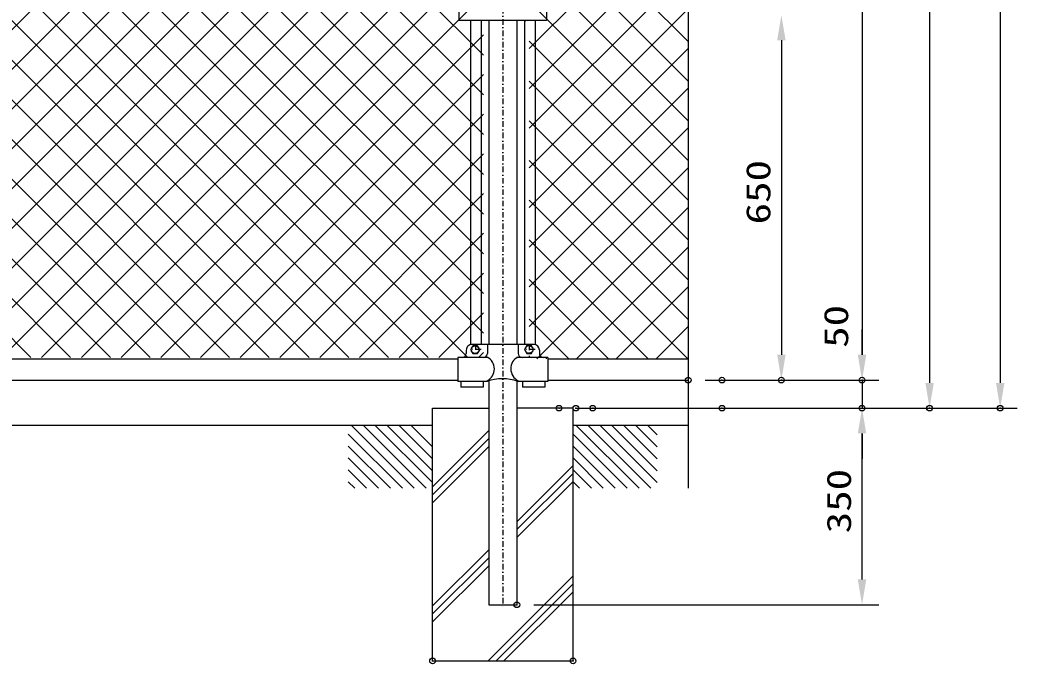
# Model space of a CAD drawing. Units: millimetres, scale not verified. Extents: x -4425 to 4425, y -3150 to 3150.
# Drawn here: x -2331 to -557, y -1048 to 95 of the extents above; entities that cross this region are included whole.
import ezdxf
from ezdxf.enums import TextEntityAlignment as Align

# ---------------------------------------------------------------- set-up
doc = ezdxf.new("R2010")
doc.units = ezdxf.units.MM
doc.header["$LTSCALE"] = 20
doc.header["$PDMODE"] = 32
doc.header["$PDSIZE"] = 10
doc.linetypes.add('USER1', pattern=[1.01, 0.5, -0.25, 0.01, -0.25])
for name, color, linetype, lineweight in [('0-1_2', 7, 'Continuous', 25), ('0-2_1', 7, 'Continuous', 25), ('0-3_0', 7, 'Continuous', 25), ('0-4_13', 7, 'Continuous', 25), ('0-5_11', 7, 'Continuous', 25), ('0-7_10', 4, 'USER1', 25), ('0-8_CENTLN-LMEC0', 2, 'Continuous', 25)]:
    doc.layers.add(name, color=color, linetype=linetype, lineweight=lineweight)
doc.layers.add('0-9_DEFPOINTS', color=7, linetype='Continuous')
doc.styles.add('ＭＳ ゴシック', font='')
doc.styles.get('ＭＳ ゴシック').set_extended_font_data('MS Gothic')

# ---------------------------------------------------------------- blocks, each defined once
blk = doc.blocks.new('C18')
at = {"layer": '0-2_1', "color": 4}
blk.add_line((60682.2, 75486.3), (60730.1, 75530.2), dxfattribs=at)
blk = doc.blocks.new('C19')
at = {"layer": '0-2_1', "color": 4}
blk.add_line((61912.3, 62121.3), (63413.3, 60620.2), dxfattribs=at)
blk = doc.blocks.new('C20')
at = {"layer": '0-2_1', "color": 4}
blk.add_line((61912.3, 62545.5), (63837.6, 60620.2), dxfattribs=at)
blk = doc.blocks.new('C21')
at = {"layer": '0-2_1', "color": 4}
blk.add_line((62011.9, 62870.2), (64261.9, 60620.2), dxfattribs=at)
blk = doc.blocks.new('C22')
at = {"layer": '0-2_1', "color": 4}
blk.add_line((62436.1, 62870.2), (64686.1, 60620.2), dxfattribs=at)
blk = doc.blocks.new('C23')
at = {"layer": '0-2_1', "color": 4}
blk.add_line((62860.4, 62870.2), (64912.3, 60818.3), dxfattribs=at)
blk = doc.blocks.new('C24')
at = {"layer": '0-2_1', "color": 4}
blk.add_line((63284.7, 62870.2), (64912.3, 61242.6), dxfattribs=at)
blk = doc.blocks.new('C25')
at = {"layer": '0-2_1', "color": 4}
blk.add_line((63708.9, 62870.2), (64912.3, 61666.9), dxfattribs=at)
blk = doc.blocks.new('C26')
at = {"layer": '0-2_1', "color": 4}
blk.add_line((64133.2, 62870.2), (64912.3, 62091.1), dxfattribs=at)
blk = doc.blocks.new('C27')
at = {"layer": '0-2_1', "color": 4}
blk.add_line((64557.5, 62870.2), (64912.3, 62515.4), dxfattribs=at)
blk = doc.blocks.new('C28')
at = {"layer": '0-2_1', "color": 4}
blk.add_line((61912.3, 61697), (62989.1, 60620.2), dxfattribs=at)
blk = doc.blocks.new('C58')
at = {"layer": '0-2_1', "color": 4}
blk.add_line((54912.3, 62121.3), (56413.3, 60620.2), dxfattribs=at)
blk = doc.blocks.new('C59')
at = {"layer": '0-2_1', "color": 4}
blk.add_line((54912.3, 62545.5), (56837.6, 60620.2), dxfattribs=at)
blk = doc.blocks.new('C60')
at = {"layer": '0-2_1', "color": 4}
blk.add_line((55011.9, 62870.2), (57261.9, 60620.2), dxfattribs=at)
blk = doc.blocks.new('C61')
at = {"layer": '0-2_1', "color": 4}
blk.add_line((55436.1, 62870.2), (57686.1, 60620.2), dxfattribs=at)
blk = doc.blocks.new('C62')
at = {"layer": '0-2_1', "color": 4}
blk.add_line((55860.4, 62870.2), (57912.3, 60818.3), dxfattribs=at)
blk = doc.blocks.new('C63')
at = {"layer": '0-2_1', "color": 4}
blk.add_line((56284.7, 62870.2), (57912.3, 61242.6), dxfattribs=at)
blk = doc.blocks.new('C64')
at = {"layer": '0-2_1', "color": 4}
blk.add_line((56708.9, 62870.2), (57912.3, 61666.9), dxfattribs=at)
blk = doc.blocks.new('C65')
at = {"layer": '0-2_1', "color": 4}
blk.add_line((57133.2, 62870.2), (57912.3, 62091.1), dxfattribs=at)
blk = doc.blocks.new('C66')
at = {"layer": '0-2_1', "color": 4}
blk.add_line((54912.3, 61697), (55989.1, 60620.2), dxfattribs=at)
blk = doc.blocks.new('C67')
at = {"layer": '0-2_1', "color": 4}
blk.add_line((54912.3, 61272.7), (55564.8, 60620.2), dxfattribs=at)
blk = doc.blocks.new('C68')
at = {"layer": '0-2_1', "color": 4}
blk.add_line((54912.3, 60848.5), (55140.6, 60620.2), dxfattribs=at)
blk = doc.blocks.new('C77')
at = {"layer": '0-2_1', "color": 4}
blk.add_line((60682.2, 75486.3), (60730.1, 75530.2), dxfattribs=at)

msp = doc.modelspace()

# ---------------------------------------------------------------- linework, layer by layer
at = {"layer": '0-1_2', "color": 2}
for points in [[(-1513.13, -491.88), (-1517.13, -484.96), (-1525.13, -484.96), (-1529.13, -491.88), (-1525.13, -498.81), (-1517.13, -498.81)], [(-1513.13, -491.88), (-1517.13, -484.96), (-1525.13, -484.96), (-1529.13, -491.88), (-1525.13, -498.81), (-1517.13, -498.81)], [(-1417.17, -491.44), (-1421.17, -484.51), (-1429.17, -484.51), (-1433.17, -491.44), (-1429.17, -498.36), (-1421.17, -498.36)], [(-1417.17, -491.44), (-1421.17, -484.51), (-1429.17, -484.51), (-1433.17, -491.44), (-1429.17, -498.36), (-1421.17, -498.36)]]:
    msp.add_lwpolyline(points, close=True, dxfattribs=at)
for centre in [(-1521.13, -491.88), (-1521.13, -491.88), (-1425.17, -491.44), (-1425.17, -491.44)]:
    msp.add_circle(centre, 6.93, dxfattribs=at)
at = {"layer": '0-2_1', "color": 4}
for p, q in [((-1141.95, 1055.78), (-1141.95, -220.26)), ((-1141.95, 1055.78), (-1141.95, -220.26)), ((-1141.95, -220.26), (-1141.95, -686.85)), ((-1141.95, -271.57), (-1141.95, -738.16)), ((-1596.95, -735.93), (-1496.95, -635.93)), ((-1596.95, -750.07), (-1496.95, -650.07)), ((-1596.95, -764.21), (-1496.95, -664.21)), ((-1446.95, -798.06), (-1346.95, -698.06)), ((-1446.95, -812.2), (-1346.95, -712.21)), ((-1446.95, -826.35), (-1346.95, -726.35)), ((-1596.95, -948.06), (-1496.95, -848.06)), ((-1596.95, -962.2), (-1496.95, -862.2)), ((-1596.95, -976.35), (-1496.95, -876.35)), ((-1498.21, -1045.91), (-1346.95, -894.66)), ((-1484.06, -1045.91), (-1346.95, -908.8)), ((-1469.92, -1045.91), (-1346.95, -922.94))]:
    msp.add_line(p, q, dxfattribs=at)
at = {"layer": '0-2_1'}
for p, q in [((-1496.95, 94.09), (-1496.95, -482.41)), ((-1446.95, 94.09), (-1446.95, -482.41)), ((-1496.95, 27.09), (-1496.95, -482.41)), ((-1446.95, 27.09), (-1446.95, -482.41)), ((-1536.95, -492.41), (-1536.95, -498.41)), ((-1536.95, -492.41), (-1536.95, -498.41)), ((-1416.95, -482.41), (-1526.95, -482.41)), ((-1416.95, -482.41), (-1526.95, -482.41)), ((-1499.25, -482.41), (-1499.25, -498.42)), ((-1499.25, -482.41), (-1499.25, -498.42)), ((-1444.65, -482.41), (-1444.65, -498.41)), ((-1444.65, -482.41), (-1444.65, -498.41)), ((-1406.95, -492.41), (-1406.95, -498.41)), ((-1406.95, -492.41), (-1406.95, -498.41)), ((-3391.95, -507.91), (-1551.95, -507.91)), ((-3391.95, -507.91), (-1551.95, -507.91)), ((-1551.95, -505.42), (-1551.95, -548.41)), ((-1551.95, -505.42), (-1551.95, -548.41)), ((-1391.95, -505.41), (-1391.95, -548.41)), ((-1391.95, -505.41), (-1391.95, -548.41)), ((-1391.95, -507.91), (-1141.95, -507.91)), ((-1391.95, -507.91), (-1141.95, -507.91)), ((-3391.95, -545.91), (-1551.95, -545.91)), ((-3391.95, -545.91), (-1551.95, -545.91)), ((-1546.95, -548.41), (-1546.95, -558.41)), ((-1546.95, -548.41), (-1546.95, -558.41)), ((-1506.95, -548.41), (-1506.95, -558.41)), ((-1506.95, -548.41), (-1506.95, -558.41)), ((-1496.95, -548.41), (-1496.95, -945.91)), ((-1496.95, -548.41), (-1496.95, -945.91)), ((-1446.95, -548.41), (-1446.95, -945.91)), ((-1446.95, -548.41), (-1446.95, -945.91)), ((-1436.95, -548.41), (-1436.95, -558.41)), ((-1436.95, -548.41), (-1436.95, -558.41)), ((-1396.95, -548.41), (-1396.95, -558.41)), ((-1396.95, -548.41), (-1396.95, -558.41)), ((-1391.95, -545.91), (-1141.95, -545.91)), ((-1391.95, -545.91), (-1141.95, -545.91)), ((-1506.95, -558.41), (-1546.95, -558.41)), ((-1506.95, -558.41), (-1546.95, -558.41)), ((-1396.95, -558.41), (-1436.95, -558.41)), ((-1396.95, -558.41), (-1436.95, -558.41)), ((-1596.95, -595.91), (-1496.95, -595.91)), ((-1596.95, -1045.91), (-1596.95, -595.91)), ((-1346.95, -595.91), (-1446.95, -595.91)), ((-1346.95, -1045.91), (-1346.95, -595.91)), ((-1496.95, -945.91), (-1446.95, -945.91)), ((-1496.95, -945.91), (-1446.95, -945.91)), ((-1596.95, -1045.91), (-1346.95, -1045.91))]:
    msp.add_line(p, q, dxfattribs=at)
at = {"layer": '0-2_1', "color": 4, "linetype": 'USER1'}
for p, q in [((-1510.45, -491.41), (-1526.95, -491.41)), ((-1510.45, -491.41), (-1526.95, -491.41)), ((-1520.68, -481.88), (-1520.68, -501.88)), ((-1520.68, -481.88), (-1520.68, -501.88)), ((-1414.48, -491.41), (-1433.45, -491.41)), ((-1414.48, -491.41), (-1433.45, -491.41)), ((-1424.95, -482.41), (-1424.95, -505.41)), ((-1424.95, -482.41), (-1424.95, -505.41))]:
    msp.add_line(p, q, dxfattribs=at)
at = {"layer": '0-2_1', "color": 2}
msp.add_line((-1393.96, -507.91), (-1393.96, -505.41), dxfattribs=at)
msp.add_line((-1393.96, -507.91), (-1393.96, -505.41), dxfattribs=at)
at = {"layer": '0-2_1'}
for centre, radius, start, end in [((-1526.95, -492.41), 10, 90, 180.0013), ((-1526.95, -492.41), 10, 90, 180.0013), ((-1416.95, -492.41), 10, 0, 90), ((-1416.95, -492.41), 10, 0, 90), ((-1543.95, -498.41), 7, 270, 0), ((-1543.95, -498.41), 7, 270, 0), ((-1506.25, -498.41), 7, 270, 0), ((-1506.25, -498.41), 7, 270, 0), ((-1510.44, -526.16), 23.48, 297.61005, 63.3725), ((-1434.23, -525.75), 23.57, 117.56357, 244.27015), ((-1437.65, -498.41), 7, 180.00188, 270), ((-1437.65, -498.41), 7, 180.00188, 270), ((-1399.95, -498.41), 7, 180, 270), ((-1399.95, -498.41), 7, 180, 270), ((-1472.57, -622.22), 78.77, 69.56391, 110.43609), ((-1472.57, -622.22), 78.77, 69.56391, 110.43609)]:
    msp.add_arc(centre, radius, start, end, dxfattribs=at)
at = {"layer": '0-3_0', "color": 2}
for p, q in [((-586.73, 1821.38), (-586.73, -550.91)), ((-832.62, 1359.09), (-832.62, -500.91)), ((-712.42, 1359.09), (-712.42, -550.91)), ((-976.15, 59.09), (-976.15, -500.91)), ((-832.62, -900.91), (-832.62, -640.91))]:
    msp.add_line(p, q, dxfattribs=at)
at = {"layer": '0-3_0'}
for p, q in [((-1534.01, -505.41), (-3403.01, 1363.59)), ((-1506.25, -462.46), (-3332.3, 1363.59)), ((-1604.72, -505.41), (-3437.65, 1327.52)), ((-1675.43, -505.41), (-3437.65, 1256.81)), ((-1746.14, -505.41), (-3437.65, 1186.1)), ((-1816.85, -505.41), (-3437.65, 1115.39)), ((-1887.56, -505.41), (-3437.65, 1044.68)), ((-1958.27, -505.41), (-3437.65, 973.97)), ((-1506.25, -38.2), (-2467.97, 923.53)), ((-1506.25, 32.51), (-2397.26, 923.53)), ((-2929.19, -505.41), (-1506.25, 917.53)), ((-2028.98, -505.41), (-3437.65, 903.25)), ((-2858.48, -505.41), (-1506.25, 846.81)), ((-2099.69, -505.41), (-3437.65, 832.54)), ((-2787.77, -505.41), (-1506.25, 776.1)), ((-2170.4, -505.41), (-3437.65, 761.83)), ((-2717.06, -505.41), (-1506.25, 705.39)), ((-2241.12, -505.41), (-3437.65, 691.12)), ((-1506.25, -108.91), (-2278.69, 663.53)), ((-2646.35, -505.41), (-1506.25, 634.68)), ((-1506.25, -391.75), (-2528.57, 630.57)), ((-1506.25, -321.04), (-2457.86, 630.57)), ((-1506.25, -250.33), (-2387.15, 630.57)), ((-1506.25, -179.62), (-2316.44, 630.57)), ((-2311.83, -505.41), (-3437.65, 620.41)), ((-2575.64, -505.41), (-1506.25, 563.97)), ((-2504.93, -505.41), (-1506.25, 493.26)), ((-2434.22, -505.41), (-1506.25, 422.55)), ((-2363.51, -505.41), (-1506.25, 351.84)), ((-1141.95, 57.12), (-1424.95, 340.12)), ((-1424.95, 44.23), (-1141.95, 327.23)), ((-2292.8, -505.41), (-1506.25, 281.13)), ((-1141.95, -13.59), (-1424.95, 269.41)), ((-1424.95, -26.48), (-1141.95, 256.52)), ((-2222.09, -505.41), (-1506.25, 210.42)), ((-1141.95, -84.3), (-1424.95, 198.7)), ((-1424.95, -97.19), (-1141.95, 185.81)), ((-2151.37, -505.41), (-1506.25, 139.71)), ((-1141.95, -155.01), (-1424.95, 127.99)), ((-1424.95, -167.9), (-1141.95, 115.1)), ((-2080.66, -505.41), (-1506.25, 69)), ((-1141.95, -225.72), (-1424.95, 57.28)), ((-1424.95, -238.61), (-1141.95, 44.39)), ((-2009.95, -505.41), (-1506.25, -1.71)), ((-1141.95, -296.43), (-1424.95, -13.43)), ((-1424.95, -309.32), (-1141.95, -26.32)), ((-1939.24, -505.41), (-1506.25, -72.42)), ((-1141.95, -367.14), (-1424.95, -84.14)), ((-1424.95, -380.03), (-1141.95, -97.03)), ((-1868.53, -505.41), (-1506.25, -143.13)), ((-1141.95, -437.85), (-1424.95, -154.85)), ((-1424.95, -450.74), (-1141.95, -167.74)), ((-1797.82, -505.41), (-1506.25, -213.85)), ((-1142.6, -507.91), (-1424.95, -225.56)), ((-1411.41, -507.91), (-1141.95, -238.45)), ((-1727.11, -505.41), (-1506.25, -284.56)), ((-1213.31, -507.91), (-1424.95, -296.27)), ((-1340.7, -507.91), (-1141.95, -309.17)), ((-1656.4, -505.41), (-1506.25, -355.27)), ((-1284.02, -507.91), (-1424.95, -366.98)), ((-1269.99, -507.91), (-1141.95, -379.88)), ((-1585.69, -505.41), (-1506.25, -425.98)), ((-1354.73, -507.91), (-1424.95, -437.69)), ((-1199.28, -507.91), (-1141.95, -450.59)), ((-1514.98, -505.41), (-1506.25, -496.69))]:
    msp.add_line(p, q, dxfattribs=at)
at = {"layer": '0-3_0', "color": 1}
for p, q in [((-1111.95, -545.91), (-946.15, -545.91)), ((-1051.95, -545.91), (-802.62, -545.91)), ((-1341.95, -595.91), (-802.62, -595.91)), ((-1311.95, -595.91), (-682.42, -595.91)), ((-1281.95, -595.91), (-556.73, -595.91)), ((-1416.95, -945.91), (-802.62, -945.91))]:
    msp.add_line(p, q, dxfattribs=at)
at = {"layer": '0-3_0', "color": 2}
for points in [[(-983.65, 59.09), (-976.15, 104.09), (-968.65, 59.09)], [(-983.65, -500.91), (-976.15, -545.91), (-968.65, -500.91)], [(-840.12, -500.91), (-832.62, -545.91), (-825.12, -500.91)], [(-719.92, -550.91), (-712.42, -595.91), (-704.92, -550.91)], [(-594.23, -550.91), (-586.73, -595.91), (-579.23, -550.91)], [(-840.12, -640.91), (-832.62, -595.91), (-825.12, -640.91)], [(-840.12, -900.91), (-832.62, -945.91), (-825.12, -900.91)]]:
    msp.add_solid(points, dxfattribs=at)
at = {"layer": '0-4_13'}
for p, q in [((-1549.95, 114.09), (-1549.95, 94.09)), ((-1549.95, 114.09), (-1549.95, 94.09)), ((-1393.96, 114.09), (-1393.96, 94.09)), ((-1393.96, 114.09), (-1393.96, 94.09)), ((-1393.96, 94.09), (-1549.95, 94.09)), ((-1393.96, 94.09), (-1549.95, 94.09)), ((-1529.45, 94.09), (-1529.45, -482.41)), ((-1510.45, 94.09), (-1510.45, -482.41)), ((-1433.45, 94.09), (-1433.45, -482.41)), ((-1414.47, 94.09), (-1414.48, -482.41)), ((-1529.45, 27.09), (-1529.45, -482.41)), ((-1510.45, 27.09), (-1510.45, -482.41)), ((-1433.45, 27.09), (-1433.45, -482.41)), ((-1414.47, 27.09), (-1414.48, -482.41)), ((-1499.44, -505.41), (-1551.95, -505.42)), ((-1499.44, -505.41), (-1551.95, -505.42)), ((-1391.95, -505.41), (-1446.15, -505.41)), ((-1391.95, -505.41), (-1446.15, -505.41)), ((-1500.07, -548.41), (-1551.95, -548.41)), ((-1500.07, -548.41), (-1551.95, -548.41)), ((-1391.95, -548.41), (-1445.06, -548.41)), ((-1391.95, -548.41), (-1445.06, -548.41)), ((-1393.96, -548.41), (-1437.95, -548.41)), ((-1393.96, -548.41), (-1437.95, -548.41))]:
    msp.add_line(p, q, dxfattribs=at)
at = {"layer": '0-5_11'}
for p, q in [((-3346.95, -625.91), (-1596.95, -625.91)), ((-1346.95, -625.91), (-1141.95, -625.91)), ((-1346.95, -625.91), (-1141.95, -625.91))]:
    msp.add_line(p, q, dxfattribs=at)
at = {"layer": '0-7_10'}
msp.add_line((-1471.95, 1854.09), (-1471.95, -951.58), dxfattribs=at)
at = {"layer": '0-8_CENTLN-LMEC0'}
for p, q in [((-832.62, -500.91), (-832.62, -455.91)), ((-832.62, -545.91), (-832.62, -595.91)), ((-832.62, -640.91), (-832.62, -685.91))]:
    msp.add_line(p, q, dxfattribs=at)
at = {"layer": '0-8_CENTLN-LMEC0', "color": 1}
for p, q in [((-1111.95, -545.91), (-802.62, -545.91)), ((-1051.95, -595.91), (-802.62, -595.91))]:
    msp.add_line(p, q, dxfattribs=at)
at = {"layer": '0-8_CENTLN-LMEC0'}
for points in [[(-840.12, -500.91), (-832.62, -545.91), (-825.12, -500.91)], [(-840.12, -640.91), (-832.62, -595.91), (-825.12, -640.91)]]:
    msp.add_solid(points, dxfattribs=at)
at = {"layer": '0-9_DEFPOINTS'}
for p in [(-1141.95, -545.91), (-1081.95, -545.91), (-976.15, -545.91), (-832.62, -545.91), (-1371.95, -595.91), (-1341.95, -595.91), (-1311.95, -595.91), (-1081.95, -595.91), (-832.62, -595.91), (-832.62, -595.91), (-712.42, -595.91), (-586.73, -595.91), (-1446.95, -945.91), (-1596.95, -1045.91), (-1346.95, -1045.91)]:
    msp.add_point(p, dxfattribs=at)

# ---------------------------------------------------------------- block references
at = {"layer": '0-3_0', "xscale": 0.05, "yscale": 0.05}
for name, p in [('C18', (-4467.57, -3682.42)), ('C77', (-4467.57, -3682.42)), ('C60', (-4492.57, -3769.42)), ('C61', (-4492.57, -3769.42)), ('C62', (-4492.57, -3769.42)), ('C63', (-4492.57, -3769.42)), ('C64', (-4492.57, -3769.42)), ('C65', (-4492.57, -3769.42)), ('C21', (-4442.57, -3769.42)), ('C22', (-4442.57, -3769.42)), ('C23', (-4442.57, -3769.42)), ('C24', (-4442.57, -3769.42)), ('C25', (-4442.57, -3769.42)), ('C26', (-4442.57, -3769.42)), ('C27', (-4442.57, -3769.42)), ('C59', (-4492.57, -3769.42)), ('C20', (-4442.57, -3769.42)), ('C58', (-4492.57, -3769.42)), ('C19', (-4442.57, -3769.42)), ('C66', (-4492.57, -3769.42)), ('C28', (-4442.57, -3769.42)), ('C67', (-4492.57, -3769.42)), ('C67', (-4092.57, -3769.42)), ('C68', (-4492.57, -3769.42)), ('C68', (-4092.57, -3769.42))]:
    msp.add_blockref(name, p, dxfattribs=at)

# ---------------------------------------------------------------- texts
at = {"layer": '0-3_0', "color": 3, "style": 'ＭＳ ゴシック', "width": 1.3}
for s, p in [('650', (-982.82, -268.73)), ('350', (-839.29, -818.73))]:
    msp.add_text(s, height=43.26, rotation=90, dxfattribs=at).set_placement(p, align=Align.BOTTOM_LEFT)
at = {"layer": '0-8_CENTLN-LMEC0', "color": 3, "style": 'ＭＳ ゴシック', "width": 1.3}
msp.add_text('50', height=43.26, rotation=90, dxfattribs=at).set_placement((-844.33, -488.51), align=Align.BOTTOM_LEFT)

doc.saveas('drawing.dxf')
